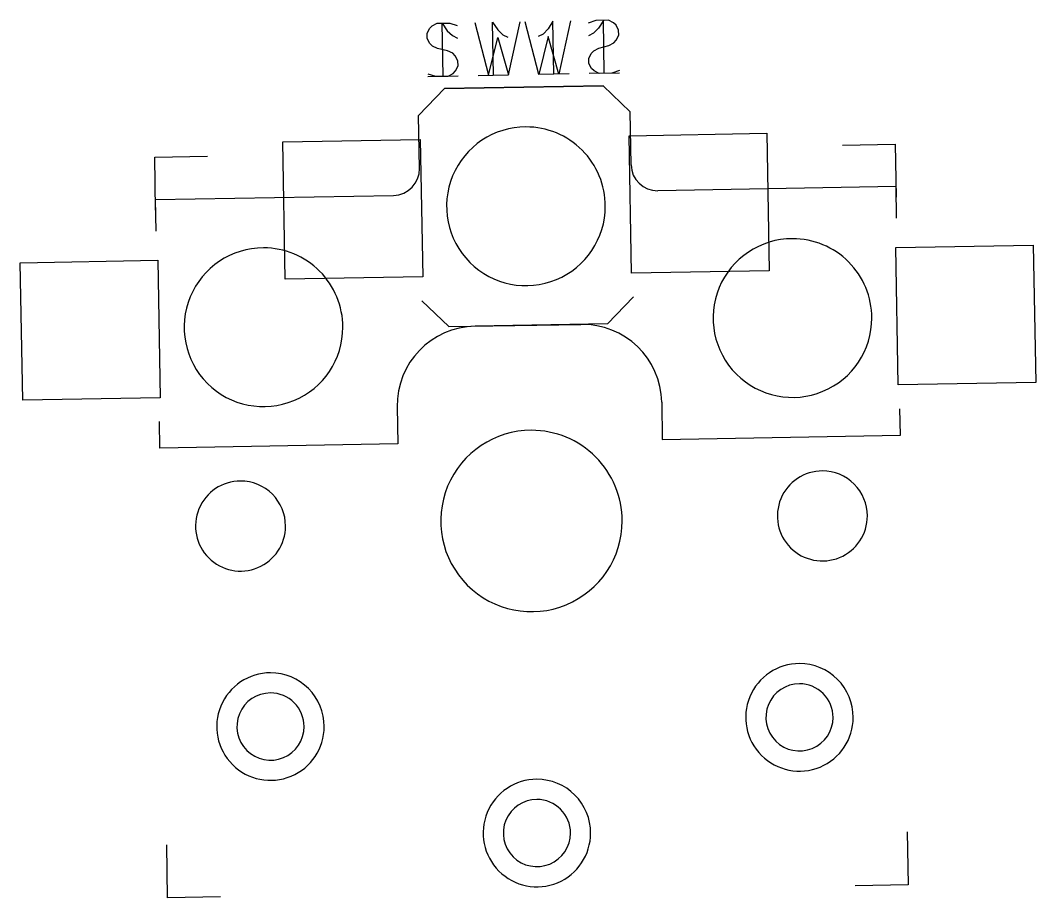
# Model space of a CAD drawing. Extents: x 28 to 165, y -144 to -37.
# Drawn here: x 93.92 to 113.11, y -81.98 to -65.4 of the extents above; entities that cross this region are included whole.
import ezdxf

# ---------------------------------------------------------------- set-up
doc = ezdxf.new("R2010")
doc.units = 0
doc.layers.get('0').update_dxf_attribs({"linetype": 'CONTINUOUS'})

msp = doc.modelspace()

# ---------------------------------------------------------------- linework, layer by layer
at = {"color": 7}
for points in [[(102.51024, -65.442205), (102.765752, -66.437898), (102.943733, -65.720396), (103.146646, -66.43125), (103.367252, -65.427246)], [(102.860978, -66.436236), (102.843528, -65.436388), (102.941238, -65.577561), (103.038128, -65.671122), (103.134178, -65.717072)], [(104.319489, -65.410625), (104.098879, -66.414629), (103.895969, -65.703775), (103.717989, -66.421277), (103.462479, -65.425584)], [(104.003659, -66.416291), (103.986207, -65.416442), (103.893476, -65.56094), (103.799915, -65.657825), (103.705522, -65.707099)], [(105.24074, -66.34707), (105.09873, -66.397176), (104.86067, -66.401332), (104.76462, -66.355381), (104.71618, -66.3086), (104.6669, -66.214208), (104.66524, -66.118984), (104.71119, -66.022929), (104.75797, -65.974487), (104.85236, -65.925213), (105.04198, -65.874277), (105.13637, -65.825003), (105.18315, -65.77656), (105.2291, -65.680505), (105.22744, -65.585281), (105.17817, -65.490889), (105.12972, -65.444108), (105.03367, -65.398159), (104.79561, -65.402314), (104.6536, -65.452419)], [(104.955896, -66.399669), (104.938444, -65.399821), (104.845713, -65.544318), (104.752152, -65.641204), (104.657759, -65.690478)], [(101.622236, -66.410232), (101.765903, -66.455351), (102.003962, -66.451196), (102.098354, -66.401922), (102.145135, -66.353478), (102.191085, -66.257423), (102.189423, -66.1622), (102.140149, -66.067807), (102.091706, -66.021026), (101.995651, -65.975077), (101.804373, -65.930789), (101.708318, -65.884839), (101.659875, -65.838059), (101.610601, -65.743666), (101.608939, -65.648443), (101.654889, -65.552388), (101.70167, -65.503945), (101.796062, -65.454671), (102.034121, -65.450516), (102.177788, -65.495634)], [(101.908737, -66.452858), (101.891287, -65.453009), (101.989007, -65.594182), (102.085887, -65.687744), (102.181947, -65.733693)], [(105.241567, -66.394683), (104.670225, -66.404656)], [(101.623067, -66.457844), (102.194407, -66.447871)], [(102.575308, -66.441223), (103.146648, -66.43125)], [(104.28933, -66.411304), (103.717988, -66.421277)], [(101.936692, -66.690026), (101.445494, -67.198676)], [(101.445497, -67.198676), (101.936697, -66.690026)], [(104.936238, -66.637668), (101.936692, -66.690026)], [(101.936697, -66.690026), (104.93624, -66.637668)], [(105.444888, -67.128866), (104.936238, -66.637668)], [(104.93624, -66.637668), (105.44489, -67.128866)], [(105.46234, -68.128715), (105.44489, -67.128866)], [(101.462946, -68.198524), (101.445494, -67.198676)], [(109.456499, -67.758951), (110.456348, -67.741498)], [(109.456504, -67.758951), (110.456345, -67.741498)], [(110.456345, -67.741498), (110.473805, -68.741347)], [(110.456348, -67.741498), (110.4738, -68.741347)], [(96.458467, -67.985832), (97.458316, -67.96838)], [(96.458467, -67.985832), (97.458316, -67.96838)], [(96.47592, -68.985681), (96.458467, -67.985832)], [(96.47592, -68.985681), (96.458467, -67.985832)], [(96.472429, -68.785711), (100.971748, -68.707175)], [(110.470315, -68.541377), (105.970991, -68.619913)], [(110.480785, -69.141286), (110.470315, -68.541377)], [(96.482901, -69.38562), (96.472429, -68.785711)], [(101.506577, -70.698146), (102.015227, -71.189344)], [(105.505971, -70.628337), (105.014774, -71.136987)], [(102.015227, -71.189344), (104.51485, -71.145713)], [(105.014774, -71.136987), (102.515152, -71.180618)], [(101.041557, -72.70657), (101.053774, -73.406463)], [(106.040801, -72.619307), (106.053021, -73.319201)], [(110.552335, -73.240666), (110.543615, -72.740742)], [(96.554456, -73.484999), (96.545729, -72.985075)], [(106.053021, -73.319201), (110.552335, -73.240666)], [(101.053774, -73.406463), (96.554456, -73.484999)], [(110.683225, -80.73953), (110.700685, -81.739379)], [(110.683229, -80.73953), (110.700682, -81.739379)], [(96.702801, -81.983713), (96.685349, -80.983864)], [(96.702801, -81.983713), (96.685349, -80.983864)], [(110.700682, -81.739379), (109.700833, -81.756831)], [(110.700685, -81.739379), (109.700834, -81.756831)], [(97.70265, -81.96626), (96.702801, -81.983713)], [(97.70265, -81.96626), (96.702801, -81.983713)]]:
    msp.add_lwpolyline(points, dxfattribs=at)
for points in [[(103.475733, -67.413504)], [(103.475733, -67.413504)], [(103.475733, -67.413505)], [(103.475733, -67.413505)], [(103.475733, -67.413505)], [(103.475733, -67.413505)], [(105.473122, -70.17884), (105.427746, -67.579236), (108.027351, -67.53386), (108.072727, -70.133464)], [(98.924114, -70.293153), (98.878738, -67.693549), (101.478343, -67.648173), (101.523719, -70.247777)], [(108.513371, -69.525909)], [(108.513371, -69.525909)], [(108.513371, -69.52591)], [(108.513371, -69.52591)], [(108.513371, -69.52591)], [(108.513371, -69.52591)], [(110.510761, -72.291244), (110.465385, -69.69164), (113.06499, -69.646264), (113.110366, -72.245868)], [(98.514885, -69.700434)], [(98.514885, -69.700434)], [(98.514885, -69.700434)], [(98.514885, -69.700434)], [(98.514885, -69.700434)], [(98.514885, -69.700434)], [(93.963266, -72.580082), (93.91789, -69.980478), (96.517495, -69.935102), (96.562871, -72.534706)], [(103.579575, -73.148104)], [(103.579575, -73.148104)], [(103.579575, -73.148104)], [(103.579575, -73.148104)], [(103.579575, -73.148104)], [(103.579575, -73.148104)], [(109.078742, -73.915717)], [(109.078742, -73.915717)], [(109.078742, -73.915717)], [(109.078742, -73.915717)], [(109.078742, -73.915717)], [(109.078742, -73.915717)], [(98.080407, -74.107693)], [(98.080407, -74.107693)], [(98.080407, -74.107693)], [(98.080407, -74.107693)], [(98.080407, -74.107693)], [(98.080407, -74.107693)], [(108.645137, -77.558767)], [(108.645137, -77.558767)], [(98.646651, -77.733291)], [(98.646651, -77.733291)], [(108.645137, -77.939767)], [(108.645137, -77.939767)], [(108.645137, -77.939767)], [(108.645137, -77.939767)], [(98.646651, -78.114292)], [(98.646651, -78.114292)], [(98.646651, -78.114292)], [(98.646651, -78.114292)], [(103.682544, -79.745711)], [(103.682544, -79.745711)], [(103.682544, -80.126712)], [(103.682544, -80.126712)], [(103.682544, -80.126712)], [(103.682544, -80.126712)]]:
    msp.add_lwpolyline(points, close=True, dxfattribs=at)
for points in [[(103.475733, -67.413504), (102.869039, -67.413504), (102.322084, -67.778968), (102.089912, -68.33948)], [(103.475733, -67.413504), (102.869039, -67.413504), (102.322084, -67.778968), (102.089912, -68.33948)], [(103.475733, -67.413505), (102.869039, -67.413505), (102.322084, -67.778968), (102.089912, -68.33948)], [(103.475733, -67.413505), (102.869039, -67.413505), (102.322084, -67.778968), (102.089912, -68.33948)], [(103.475733, -67.413505), (102.869039, -67.413505), (102.322084, -67.778968), (102.089912, -68.33948)], [(103.475733, -67.413505), (102.869039, -67.413505), (102.322084, -67.778968), (102.089912, -68.33948)], [(104.536394, -67.852845), (104.255089, -67.57154), (103.873558, -67.413504), (103.475733, -67.413504)], [(104.536394, -67.852845), (104.255089, -67.57154), (103.873558, -67.413504), (103.475733, -67.413504)], [(104.536393, -67.852845), (104.255089, -67.57154), (103.873558, -67.413505), (103.475733, -67.413505)], [(104.536393, -67.852845), (104.255089, -67.57154), (103.873558, -67.413505), (103.475733, -67.413505)], [(104.536393, -67.852845), (104.255089, -67.57154), (103.873558, -67.413505), (103.475733, -67.413505)], [(104.536393, -67.852845), (104.255089, -67.57154), (103.873558, -67.413505), (103.475733, -67.413505)], [(104.975733, -68.913506), (104.975733, -68.515681), (104.817698, -68.13415), (104.536393, -67.852845)], [(104.975733, -68.913506), (104.975733, -68.515681), (104.817698, -68.13415), (104.536393, -67.852845)], [(104.975733, -68.913506), (104.975733, -68.515681), (104.817698, -68.13415), (104.536393, -67.852845)], [(104.975733, -68.913506), (104.975733, -68.515681), (104.817698, -68.13415), (104.536393, -67.852845)], [(104.975734, -68.913506), (104.975734, -68.515681), (104.817699, -68.13415), (104.536394, -67.852845)], [(104.975734, -68.913506), (104.975734, -68.515681), (104.817699, -68.13415), (104.536394, -67.852845)], [(105.46234, -68.128715), (105.467161, -68.404815), (105.694891, -68.624731), (105.970991, -68.619913)], [(100.971748, -68.707174), (101.247848, -68.702354), (101.467764, -68.474624), (101.462945, -68.198524)], [(102.089912, -68.33948), (101.85774, -68.899992), (101.986074, -69.54517), (102.415071, -69.974167)], [(102.089912, -68.33948), (101.85774, -68.899992), (101.986074, -69.54517), (102.415071, -69.974167)], [(102.089912, -68.33948), (101.857741, -68.899992), (101.986074, -69.545169), (102.415072, -69.974167)], [(102.089912, -68.33948), (101.857741, -68.899992), (101.986074, -69.545169), (102.415072, -69.974167)], [(102.089912, -68.33948), (101.857741, -68.899992), (101.986074, -69.545169), (102.415072, -69.974167)], [(102.089912, -68.33948), (101.857741, -68.899992), (101.986074, -69.545169), (102.415072, -69.974167)], [(104.049758, -70.299326), (104.61027, -70.067154), (104.975733, -69.5202), (104.975733, -68.913506)], [(104.049758, -70.299327), (104.61027, -70.067155), (104.975734, -69.5202), (104.975734, -68.913506)], [(104.049758, -70.299326), (104.61027, -70.067154), (104.975733, -69.5202), (104.975733, -68.913506)], [(104.049758, -70.299327), (104.61027, -70.067155), (104.975734, -69.5202), (104.975734, -68.913506)], [(104.049758, -70.299326), (104.61027, -70.067154), (104.975733, -69.5202), (104.975733, -68.913506)], [(104.049758, -70.299326), (104.61027, -70.067154), (104.975733, -69.5202), (104.975733, -68.913506)], [(108.513371, -69.525909), (107.906677, -69.525909), (107.359722, -69.891373), (107.127551, -70.451885)], [(108.513371, -69.525909), (107.906677, -69.525909), (107.359722, -69.891373), (107.127551, -70.451885)], [(108.513371, -69.52591), (107.906678, -69.52591), (107.359723, -69.891373), (107.127551, -70.451885)], [(108.513371, -69.52591), (107.906678, -69.52591), (107.359723, -69.891373), (107.127551, -70.451885)], [(108.513371, -69.52591), (107.906678, -69.52591), (107.359723, -69.891373), (107.127551, -70.451885)], [(108.513371, -69.52591), (107.906678, -69.52591), (107.359723, -69.891373), (107.127551, -70.451885)], [(109.574033, -69.96525), (109.292728, -69.683945), (108.911196, -69.525909), (108.513371, -69.525909)], [(109.574033, -69.96525), (109.292728, -69.683945), (108.911196, -69.525909), (108.513371, -69.525909)], [(109.574032, -69.96525), (109.292727, -69.683945), (108.911196, -69.52591), (108.513371, -69.52591)], [(109.574032, -69.96525), (109.292727, -69.683945), (108.911196, -69.52591), (108.513371, -69.52591)], [(109.574032, -69.96525), (109.292727, -69.683945), (108.911196, -69.52591), (108.513371, -69.52591)], [(109.574032, -69.96525), (109.292727, -69.683945), (108.911196, -69.52591), (108.513371, -69.52591)], [(98.514885, -69.700434), (97.908191, -69.700434), (97.361236, -70.065897), (97.129064, -70.626409)], [(98.514885, -69.700434), (97.908191, -69.700434), (97.361236, -70.065897), (97.129064, -70.626409)], [(98.514885, -69.700434), (97.908191, -69.700434), (97.361236, -70.065898), (97.129065, -70.62641)], [(98.514885, -69.700434), (97.908191, -69.700434), (97.361236, -70.065898), (97.129065, -70.62641)], [(98.514885, -69.700434), (97.908191, -69.700434), (97.361236, -70.065898), (97.129065, -70.62641)], [(98.514885, -69.700434), (97.908191, -69.700434), (97.361236, -70.065898), (97.129065, -70.62641)], [(99.575546, -70.139774), (99.294241, -69.85847), (98.91271, -69.700434), (98.514885, -69.700434)], [(99.575546, -70.139774), (99.294241, -69.858469), (98.91271, -69.700434), (98.514885, -69.700434)], [(99.575546, -70.139774), (99.294241, -69.85847), (98.91271, -69.700434), (98.514885, -69.700434)], [(99.575546, -70.139774), (99.294241, -69.858469), (98.91271, -69.700434), (98.514885, -69.700434)], [(99.575546, -70.139774), (99.294241, -69.85847), (98.91271, -69.700434), (98.514885, -69.700434)], [(99.575546, -70.139774), (99.294241, -69.85847), (98.91271, -69.700434), (98.514885, -69.700434)], [(102.415071, -69.974167), (102.844069, -70.403164), (103.489246, -70.531498), (104.049758, -70.299327)], [(102.415071, -69.974167), (102.844069, -70.403164), (103.489246, -70.531498), (104.049758, -70.299327)], [(102.415072, -69.974167), (102.844069, -70.403164), (103.489246, -70.531498), (104.049758, -70.299326)], [(102.415072, -69.974167), (102.844069, -70.403164), (103.489246, -70.531498), (104.049758, -70.299326)], [(102.415072, -69.974167), (102.844069, -70.403164), (103.489246, -70.531498), (104.049758, -70.299326)], [(102.415072, -69.974167), (102.844069, -70.403164), (103.489246, -70.531498), (104.049758, -70.299326)], [(110.013372, -71.025911), (110.013372, -70.628086), (109.855337, -70.246555), (109.574032, -69.96525)], [(110.013372, -71.025911), (110.013372, -70.628086), (109.855337, -70.246555), (109.574032, -69.96525)], [(110.013372, -71.025911), (110.013372, -70.628086), (109.855337, -70.246555), (109.574032, -69.96525)], [(110.013372, -71.025911), (110.013372, -70.628086), (109.855337, -70.246555), (109.574032, -69.96525)], [(110.013373, -71.025911), (110.013373, -70.628086), (109.855337, -70.246555), (109.574033, -69.96525)], [(110.013373, -71.025911), (110.013373, -70.628086), (109.855337, -70.246555), (109.574033, -69.96525)], [(100.014886, -71.200435), (100.014886, -70.80261), (99.85685, -70.421079), (99.575546, -70.139774)], [(100.014886, -71.200435), (100.014886, -70.80261), (99.856851, -70.421079), (99.575546, -70.139774)], [(100.014886, -71.200435), (100.014886, -70.80261), (99.85685, -70.421079), (99.575546, -70.139774)], [(100.014886, -71.200435), (100.014886, -70.80261), (99.856851, -70.421079), (99.575546, -70.139774)], [(100.014886, -71.200435), (100.014886, -70.80261), (99.85685, -70.421079), (99.575546, -70.139774)], [(100.014886, -71.200435), (100.014886, -70.80261), (99.85685, -70.421079), (99.575546, -70.139774)], [(97.129064, -70.626409), (96.896892, -71.186922), (97.025226, -71.832099), (97.454224, -72.261096)], [(97.129064, -70.626409), (96.896892, -71.186922), (97.025226, -71.832099), (97.454224, -72.261096)], [(97.129065, -70.62641), (96.896893, -71.186922), (97.025227, -71.832099), (97.454224, -72.261096)], [(97.129065, -70.62641), (96.896893, -71.186922), (97.025227, -71.832099), (97.454224, -72.261096)], [(97.129065, -70.62641), (96.896893, -71.186922), (97.025227, -71.832099), (97.454224, -72.261096)], [(97.129065, -70.62641), (96.896893, -71.186922), (97.025227, -71.832099), (97.454224, -72.261096)], [(107.127551, -70.451885), (106.895379, -71.012397), (107.023713, -71.657575), (107.45271, -72.086572)], [(107.127551, -70.451885), (106.895379, -71.012397), (107.023713, -71.657575), (107.45271, -72.086572)], [(107.127551, -70.451885), (106.89538, -71.012397), (107.023713, -71.657574), (107.452711, -72.086572)], [(107.127551, -70.451885), (106.89538, -71.012397), (107.023713, -71.657574), (107.452711, -72.086572)], [(107.127551, -70.451885), (106.89538, -71.012397), (107.023713, -71.657574), (107.452711, -72.086572)], [(107.127551, -70.451885), (106.89538, -71.012397), (107.023713, -71.657574), (107.452711, -72.086572)], [(99.08891, -72.586255), (99.649422, -72.354084), (100.014886, -71.807129), (100.014886, -71.200435)], [(99.08891, -72.586255), (99.649422, -72.354084), (100.014886, -71.807129), (100.014886, -71.200435)], [(99.08891, -72.586255), (99.649422, -72.354084), (100.014886, -71.807129), (100.014886, -71.200435)], [(99.08891, -72.586255), (99.649422, -72.354084), (100.014886, -71.807129), (100.014886, -71.200435)], [(99.088911, -72.586256), (99.649423, -72.354084), (100.014886, -71.807129), (100.014886, -71.200435)], [(99.088911, -72.586256), (99.649423, -72.354084), (100.014886, -71.807129), (100.014886, -71.200435)], [(102.515152, -71.180618), (101.68685, -71.195076), (101.0271, -71.878268), (101.041558, -72.70657)], [(106.040801, -72.619307), (106.026342, -71.791006), (105.343151, -71.131256), (104.51485, -71.145713)], [(109.087397, -72.411731), (109.647909, -72.179559), (110.013372, -71.632605), (110.013372, -71.025911)], [(109.087397, -72.411732), (109.647909, -72.17956), (110.013373, -71.632605), (110.013373, -71.025911)], [(109.087397, -72.411731), (109.647909, -72.179559), (110.013372, -71.632605), (110.013372, -71.025911)], [(109.087397, -72.411732), (109.647909, -72.17956), (110.013373, -71.632605), (110.013373, -71.025911)], [(109.087397, -72.411731), (109.647909, -72.179559), (110.013372, -71.632605), (110.013372, -71.025911)], [(109.087397, -72.411731), (109.647909, -72.179559), (110.013372, -71.632605), (110.013372, -71.025911)], [(107.45271, -72.086572), (107.881708, -72.515569), (108.526885, -72.643903), (109.087397, -72.411732)], [(107.45271, -72.086572), (107.881708, -72.515569), (108.526885, -72.643903), (109.087397, -72.411732)], [(107.452711, -72.086572), (107.881708, -72.515569), (108.526885, -72.643903), (109.087397, -72.411731)], [(107.452711, -72.086572), (107.881708, -72.515569), (108.526885, -72.643903), (109.087397, -72.411731)], [(107.452711, -72.086572), (107.881708, -72.515569), (108.526885, -72.643903), (109.087397, -72.411731)], [(107.452711, -72.086572), (107.881708, -72.515569), (108.526885, -72.643903), (109.087397, -72.411731)], [(97.454224, -72.261096), (97.883221, -72.690093), (98.528398, -72.818427), (99.08891, -72.586255)], [(97.454224, -72.261096), (97.883221, -72.690094), (98.528398, -72.818427), (99.088911, -72.586256)], [(97.454224, -72.261096), (97.883221, -72.690093), (98.528398, -72.818427), (99.08891, -72.586255)], [(97.454224, -72.261096), (97.883221, -72.690094), (98.528398, -72.818427), (99.088911, -72.586256)], [(97.454224, -72.261096), (97.883221, -72.690093), (98.528398, -72.818427), (99.08891, -72.586255)], [(97.454224, -72.261096), (97.883221, -72.690093), (98.528398, -72.818427), (99.08891, -72.586255)], [(103.579575, -73.148104), (102.886124, -73.148104), (102.260954, -73.565829), (101.995582, -74.206494)], [(103.579575, -73.148104), (102.886123, -73.148104), (102.260954, -73.565829), (101.995582, -74.206494)], [(103.579575, -73.148104), (102.886124, -73.148104), (102.260954, -73.565829), (101.995582, -74.206494)], [(103.579575, -73.148104), (102.886123, -73.148104), (102.260954, -73.565829), (101.995582, -74.206494)], [(103.579575, -73.148104), (102.886124, -73.148104), (102.260954, -73.565829), (101.995582, -74.206494)], [(103.579575, -73.148104), (102.886124, -73.148104), (102.260954, -73.565829), (101.995582, -74.206494)], [(104.79191, -73.65027), (104.470379, -73.328739), (104.034289, -73.148104), (103.579575, -73.148104)], [(104.79191, -73.65027), (104.470379, -73.328738), (104.034289, -73.148104), (103.579575, -73.148104)], [(104.79191, -73.65027), (104.470379, -73.328739), (104.034289, -73.148104), (103.579575, -73.148104)], [(104.79191, -73.65027), (104.470379, -73.328738), (104.034289, -73.148104), (103.579575, -73.148104)], [(104.79191, -73.65027), (104.470379, -73.328739), (104.034289, -73.148104), (103.579575, -73.148104)], [(104.79191, -73.65027), (104.470379, -73.328739), (104.034289, -73.148104), (103.579575, -73.148104)], [(105.294076, -74.862606), (105.294076, -74.407892), (105.113441, -73.971802), (104.79191, -73.65027)], [(105.294076, -74.862606), (105.294076, -74.407891), (105.113442, -73.971801), (104.79191, -73.65027)], [(105.294076, -74.862606), (105.294076, -74.407892), (105.113441, -73.971802), (104.79191, -73.65027)], [(105.294076, -74.862606), (105.294076, -74.407891), (105.113442, -73.971801), (104.79191, -73.65027)], [(105.294076, -74.862606), (105.294076, -74.407892), (105.113441, -73.971802), (104.79191, -73.65027)], [(105.294076, -74.862606), (105.294076, -74.407892), (105.113441, -73.971802), (104.79191, -73.65027)], [(109.078742, -73.915717), (108.734585, -73.915717), (108.424315, -74.123032), (108.292612, -74.440992)], [(109.078742, -73.915717), (108.734585, -73.915717), (108.424315, -74.123032), (108.292612, -74.440992)], [(109.078742, -73.915717), (108.734585, -73.915717), (108.424316, -74.123032), (108.292613, -74.440992)], [(109.078742, -73.915717), (108.734585, -73.915717), (108.424316, -74.123032), (108.292613, -74.440992)], [(109.078742, -73.915717), (108.734585, -73.915717), (108.424316, -74.123032), (108.292613, -74.440992)], [(109.078742, -73.915717), (108.734585, -73.915717), (108.424316, -74.123032), (108.292613, -74.440992)], [(109.680419, -74.16494), (109.520844, -74.005365), (109.304415, -73.915717), (109.078742, -73.915717)], [(109.68042, -74.16494), (109.520845, -74.005365), (109.304415, -73.915717), (109.078742, -73.915717)], [(109.680419, -74.16494), (109.520844, -74.005365), (109.304415, -73.915717), (109.078742, -73.915717)], [(109.68042, -74.16494), (109.520845, -74.005365), (109.304415, -73.915717), (109.078742, -73.915717)], [(109.680419, -74.16494), (109.520844, -74.005365), (109.304415, -73.915717), (109.078742, -73.915717)], [(109.680419, -74.16494), (109.520844, -74.005365), (109.304415, -73.915717), (109.078742, -73.915717)], [(98.080407, -74.107693), (97.73625, -74.107693), (97.425981, -74.315009), (97.294278, -74.632968)], [(98.080407, -74.107693), (97.73625, -74.107693), (97.425981, -74.315008), (97.294278, -74.632968)], [(98.080407, -74.107693), (97.73625, -74.107693), (97.425981, -74.315009), (97.294278, -74.632968)], [(98.080407, -74.107693), (97.73625, -74.107693), (97.425981, -74.315008), (97.294278, -74.632968)], [(98.080407, -74.107693), (97.73625, -74.107693), (97.425981, -74.315009), (97.294278, -74.632968)], [(98.080407, -74.107693), (97.73625, -74.107693), (97.425981, -74.315009), (97.294278, -74.632968)], [(98.682085, -74.356916), (98.52251, -74.197342), (98.30608, -74.107693), (98.080407, -74.107693)], [(98.682085, -74.356916), (98.52251, -74.197341), (98.30608, -74.107693), (98.080407, -74.107693)], [(98.682085, -74.356916), (98.52251, -74.197342), (98.30608, -74.107693), (98.080407, -74.107693)], [(98.682085, -74.356916), (98.52251, -74.197341), (98.30608, -74.107693), (98.080407, -74.107693)], [(98.682085, -74.356916), (98.52251, -74.197342), (98.30608, -74.107693), (98.080407, -74.107693)], [(98.682085, -74.356916), (98.52251, -74.197342), (98.30608, -74.107693), (98.080407, -74.107693)], [(101.995582, -74.206494), (101.730209, -74.84716), (101.876895, -75.584597), (102.367239, -76.074941)], [(101.995582, -74.206494), (101.730209, -74.84716), (101.876895, -75.584597), (102.367239, -76.074941)], [(101.995582, -74.206494), (101.73021, -74.84716), (101.876895, -75.584597), (102.367239, -76.074941)], [(101.995582, -74.206494), (101.73021, -74.84716), (101.876895, -75.584597), (102.367239, -76.074941)], [(101.995582, -74.206494), (101.73021, -74.84716), (101.876895, -75.584597), (102.367239, -76.074941)], [(101.995582, -74.206494), (101.73021, -74.84716), (101.876895, -75.584597), (102.367239, -76.074941)], [(109.929642, -74.766617), (109.929642, -74.540945), (109.839994, -74.324515), (109.680419, -74.16494)], [(109.929642, -74.766617), (109.929642, -74.540945), (109.839994, -74.324515), (109.680419, -74.16494)], [(109.929642, -74.766617), (109.929642, -74.540945), (109.839994, -74.324515), (109.680419, -74.16494)], [(109.929642, -74.766617), (109.929642, -74.540945), (109.839994, -74.324515), (109.680419, -74.16494)], [(109.929643, -74.766617), (109.929643, -74.540945), (109.839994, -74.324515), (109.68042, -74.16494)], [(109.929643, -74.766617), (109.929643, -74.540945), (109.839994, -74.324515), (109.68042, -74.16494)], [(98.931308, -74.958594), (98.931308, -74.732921), (98.84166, -74.516491), (98.682085, -74.356916)], [(98.931308, -74.958594), (98.931308, -74.732921), (98.84166, -74.516491), (98.682085, -74.356916)], [(98.931308, -74.958594), (98.931308, -74.732921), (98.84166, -74.516491), (98.682085, -74.356916)], [(98.931308, -74.958594), (98.931308, -74.732921), (98.84166, -74.516491), (98.682085, -74.356916)], [(98.931308, -74.958594), (98.931308, -74.732921), (98.84166, -74.516491), (98.682085, -74.356916)], [(98.931308, -74.958594), (98.931308, -74.732921), (98.84166, -74.516491), (98.682085, -74.356916)], [(108.292613, -74.440992), (108.160909, -74.758952), (108.233709, -75.124939), (108.477065, -75.368295)], [(108.292612, -74.440992), (108.160909, -74.758952), (108.233708, -75.124939), (108.477064, -75.368295)], [(108.292613, -74.440992), (108.160909, -74.758952), (108.233709, -75.124939), (108.477065, -75.368295)], [(108.292612, -74.440992), (108.160909, -74.758952), (108.233708, -75.124939), (108.477064, -75.368295)], [(108.292613, -74.440992), (108.160909, -74.758952), (108.233709, -75.124939), (108.477065, -75.368295)], [(108.292613, -74.440992), (108.160909, -74.758952), (108.233709, -75.124939), (108.477065, -75.368295)], [(97.294278, -74.632968), (97.162574, -74.950928), (97.235374, -75.316915), (97.47873, -75.560271)], [(97.294278, -74.632968), (97.162574, -74.950928), (97.235374, -75.316915), (97.47873, -75.560271)], [(97.294278, -74.632968), (97.162575, -74.950928), (97.235374, -75.316915), (97.47873, -75.560271)], [(97.294278, -74.632968), (97.162575, -74.950928), (97.235374, -75.316915), (97.47873, -75.560271)], [(97.294278, -74.632968), (97.162575, -74.950928), (97.235374, -75.316915), (97.47873, -75.560271)], [(97.294278, -74.632968), (97.162575, -74.950928), (97.235374, -75.316915), (97.47873, -75.560271)], [(109.404367, -75.552747), (109.722327, -75.421044), (109.929642, -75.110775), (109.929642, -74.766617)], [(109.404367, -75.552747), (109.722327, -75.421044), (109.929642, -75.110775), (109.929642, -74.766617)], [(109.404367, -75.552747), (109.722327, -75.421044), (109.929642, -75.110775), (109.929642, -74.766617)], [(109.404367, -75.552747), (109.722327, -75.421044), (109.929642, -75.110775), (109.929642, -74.766617)], [(109.404368, -75.552747), (109.722327, -75.421044), (109.929643, -75.110775), (109.929643, -74.766617)], [(109.404368, -75.552747), (109.722327, -75.421044), (109.929643, -75.110775), (109.929643, -74.766617)], [(98.406033, -75.744723), (98.723993, -75.61302), (98.931308, -75.302751), (98.931308, -74.958594)], [(98.406033, -75.744724), (98.723993, -75.61302), (98.931308, -75.302751), (98.931308, -74.958594)], [(98.406033, -75.744723), (98.723993, -75.61302), (98.931308, -75.302751), (98.931308, -74.958594)], [(98.406033, -75.744724), (98.723993, -75.61302), (98.931308, -75.302751), (98.931308, -74.958594)], [(98.406033, -75.744723), (98.723993, -75.61302), (98.931308, -75.302751), (98.931308, -74.958594)], [(98.406033, -75.744723), (98.723993, -75.61302), (98.931308, -75.302751), (98.931308, -74.958594)], [(104.235686, -76.446598), (104.876351, -76.181226), (105.294076, -75.556057), (105.294076, -74.862606)], [(104.235686, -76.446599), (104.876351, -76.181226), (105.294076, -75.556057), (105.294076, -74.862606)], [(104.235686, -76.446598), (104.876351, -76.181226), (105.294076, -75.556057), (105.294076, -74.862606)], [(104.235686, -76.446599), (104.876351, -76.181226), (105.294076, -75.556057), (105.294076, -74.862606)], [(104.235686, -76.446598), (104.876351, -76.181226), (105.294076, -75.556057), (105.294076, -74.862606)], [(104.235686, -76.446598), (104.876351, -76.181226), (105.294076, -75.556057), (105.294076, -74.862606)], [(108.477064, -75.368295), (108.72042, -75.611651), (109.086408, -75.684451), (109.404368, -75.552747)], [(108.477064, -75.368295), (108.72042, -75.611651), (109.086408, -75.684451), (109.404368, -75.552747)], [(108.477065, -75.368295), (108.72042, -75.611651), (109.086408, -75.68445), (109.404367, -75.552747)], [(108.477065, -75.368295), (108.72042, -75.611651), (109.086408, -75.68445), (109.404367, -75.552747)], [(108.477065, -75.368295), (108.72042, -75.611651), (109.086408, -75.68445), (109.404367, -75.552747)], [(108.477065, -75.368295), (108.72042, -75.611651), (109.086408, -75.68445), (109.404367, -75.552747)], [(97.47873, -75.560271), (97.722086, -75.803627), (98.088073, -75.876426), (98.406033, -75.744723)], [(97.47873, -75.560271), (97.722086, -75.803627), (98.088073, -75.876427), (98.406033, -75.744724)], [(97.47873, -75.560271), (97.722086, -75.803627), (98.088073, -75.876426), (98.406033, -75.744723)], [(97.47873, -75.560271), (97.722086, -75.803627), (98.088073, -75.876427), (98.406033, -75.744724)], [(97.47873, -75.560271), (97.722086, -75.803627), (98.088073, -75.876426), (98.406033, -75.744723)], [(97.47873, -75.560271), (97.722086, -75.803627), (98.088073, -75.876426), (98.406033, -75.744723)], [(102.367239, -76.074941), (102.857583, -76.565285), (103.595021, -76.71197), (104.235686, -76.446598)], [(102.367239, -76.074941), (102.857583, -76.565285), (103.595021, -76.711971), (104.235686, -76.446599)], [(102.367239, -76.074941), (102.857583, -76.565285), (103.595021, -76.71197), (104.235686, -76.446598)], [(102.367239, -76.074941), (102.857583, -76.565285), (103.595021, -76.711971), (104.235686, -76.446599)], [(102.367239, -76.074941), (102.857583, -76.565285), (103.595021, -76.71197), (104.235686, -76.446598)], [(102.367239, -76.074941), (102.857583, -76.565285), (103.595021, -76.71197), (104.235686, -76.446598)], [(108.645137, -77.558767), (108.234203, -77.558767), (107.863733, -77.806308), (107.706475, -78.185961)], [(108.645137, -77.558767), (108.234203, -77.558767), (107.863733, -77.806308), (107.706475, -78.185961)], [(109.363559, -77.856347), (109.173021, -77.66581), (108.914598, -77.558767), (108.645137, -77.558767)], [(109.363559, -77.856347), (109.173021, -77.66581), (108.914598, -77.558767), (108.645137, -77.558767)], [(98.646651, -77.733291), (98.235717, -77.733291), (97.865246, -77.980832), (97.707988, -78.360486)], [(98.646651, -77.733291), (98.235717, -77.733291), (97.865246, -77.980832), (97.707988, -78.360486)], [(99.365072, -78.030871), (99.174535, -77.840334), (98.916111, -77.733291), (98.646651, -77.733291)], [(99.365072, -78.030871), (99.174535, -77.840334), (98.916111, -77.733291), (98.646651, -77.733291)], [(109.661138, -78.574768), (109.661138, -78.305308), (109.554096, -78.046884), (109.363559, -77.856347)], [(109.661138, -78.574768), (109.661138, -78.305308), (109.554096, -78.046884), (109.363559, -77.856347)], [(99.662652, -78.749292), (99.662652, -78.479832), (99.555609, -78.221408), (99.365072, -78.030871)], [(99.662652, -78.749292), (99.662652, -78.479832), (99.555609, -78.221408), (99.365072, -78.030871)], [(108.645137, -77.939767), (108.388304, -77.939767), (108.156759, -78.09448), (108.058473, -78.331764)], [(108.645137, -77.939767), (108.388304, -77.939767), (108.156759, -78.09448), (108.058473, -78.331764)], [(108.645137, -77.939767), (108.388304, -77.939767), (108.156759, -78.09448), (108.058473, -78.331764)], [(108.645137, -77.939767), (108.388304, -77.939767), (108.156759, -78.09448), (108.058473, -78.331764)], [(109.094151, -78.125755), (108.975065, -78.006669), (108.81355, -77.939767), (108.645137, -77.939767)], [(109.094151, -78.125755), (108.975065, -78.006669), (108.81355, -77.939767), (108.645137, -77.939767)], [(109.094151, -78.125755), (108.975065, -78.006669), (108.81355, -77.939767), (108.645137, -77.939767)], [(109.094151, -78.125755), (108.975065, -78.006669), (108.81355, -77.939767), (108.645137, -77.939767)], [(98.646651, -78.114292), (98.389817, -78.114292), (98.158273, -78.269005), (98.059987, -78.506288)], [(98.646651, -78.114292), (98.389817, -78.114292), (98.158273, -78.269005), (98.059987, -78.506288)], [(98.646651, -78.114292), (98.389817, -78.114292), (98.158273, -78.269005), (98.059987, -78.506288)], [(98.646651, -78.114292), (98.389817, -78.114292), (98.158273, -78.269005), (98.059987, -78.506288)], [(99.095664, -78.300279), (98.976578, -78.181193), (98.815064, -78.114292), (98.646651, -78.114292)], [(99.095664, -78.300279), (98.976578, -78.181193), (98.815064, -78.114292), (98.646651, -78.114292)], [(99.095664, -78.300279), (98.976578, -78.181193), (98.815064, -78.114292), (98.646651, -78.114292)], [(99.095664, -78.300279), (98.976578, -78.181193), (98.815064, -78.114292), (98.646651, -78.114292)], [(99.281652, -78.749292), (99.281652, -78.58088), (99.21475, -78.419365), (99.095664, -78.300279)], [(99.281652, -78.749292), (99.281652, -78.58088), (99.21475, -78.419365), (99.095664, -78.300279)], [(99.281652, -78.749292), (99.281652, -78.58088), (99.21475, -78.419365), (99.095664, -78.300279)], [(99.281652, -78.749292), (99.281652, -78.58088), (99.21475, -78.419365), (99.095664, -78.300279)], [(107.706475, -78.185961), (107.549217, -78.565615), (107.636142, -79.002615), (107.926716, -79.293189)], [(107.706475, -78.185961), (107.549217, -78.565615), (107.636142, -79.002615), (107.926716, -79.293189)], [(109.280138, -78.574768), (109.280138, -78.406355), (109.213236, -78.244841), (109.094151, -78.125755)], [(109.280138, -78.574768), (109.280138, -78.406355), (109.213236, -78.244841), (109.094151, -78.125755)], [(109.280138, -78.574768), (109.280138, -78.406355), (109.213236, -78.244841), (109.094151, -78.125755)], [(109.280138, -78.574768), (109.280138, -78.406355), (109.213236, -78.244841), (109.094151, -78.125755)], [(97.707988, -78.360486), (97.550731, -78.740139), (97.637656, -79.177139), (97.92823, -79.467713)], [(97.707988, -78.360486), (97.550731, -78.740139), (97.637656, -79.177139), (97.92823, -79.467713)], [(108.058473, -78.331764), (107.960187, -78.569047), (108.014515, -78.842172), (108.196124, -79.023781)], [(108.058473, -78.331764), (107.960187, -78.569047), (108.014515, -78.842172), (108.196124, -79.023781)], [(108.058473, -78.331764), (107.960187, -78.569047), (108.014515, -78.842172), (108.196124, -79.023781)], [(108.058473, -78.331764), (107.960187, -78.569047), (108.014515, -78.842172), (108.196124, -79.023781)], [(98.059987, -78.506288), (97.961701, -78.743572), (98.016029, -79.016697), (98.197638, -79.198306)], [(98.059987, -78.506288), (97.961701, -78.743572), (98.016029, -79.016697), (98.197638, -79.198306)], [(98.059987, -78.506288), (97.961701, -78.743572), (98.016029, -79.016697), (98.197638, -79.198306)], [(98.059987, -78.506288), (97.961701, -78.743572), (98.016029, -79.016697), (98.197638, -79.198306)], [(108.888142, -79.161432), (109.125425, -79.063146), (109.280138, -78.831602), (109.280138, -78.574768)], [(108.888142, -79.161432), (109.125425, -79.063146), (109.280138, -78.831602), (109.280138, -78.574768)], [(108.888142, -79.161432), (109.125425, -79.063146), (109.280138, -78.831602), (109.280138, -78.574768)], [(108.888142, -79.161432), (109.125425, -79.063146), (109.280138, -78.831602), (109.280138, -78.574768)], [(109.033944, -79.513431), (109.413598, -79.356173), (109.661138, -78.985702), (109.661138, -78.574768)], [(109.033944, -79.513431), (109.413598, -79.356173), (109.661138, -78.985702), (109.661138, -78.574768)], [(98.889655, -79.335956), (99.126939, -79.23767), (99.281652, -79.006126), (99.281652, -78.749292)], [(98.889655, -79.335956), (99.126939, -79.23767), (99.281652, -79.006126), (99.281652, -78.749292)], [(98.889655, -79.335956), (99.126939, -79.23767), (99.281652, -79.006126), (99.281652, -78.749292)], [(98.889655, -79.335956), (99.126939, -79.23767), (99.281652, -79.006126), (99.281652, -78.749292)], [(99.035458, -79.687955), (99.415111, -79.530697), (99.662652, -79.160226), (99.662652, -78.749292)], [(99.035458, -79.687955), (99.415111, -79.530697), (99.662652, -79.160226), (99.662652, -78.749292)], [(108.196124, -79.023781), (108.377733, -79.20539), (108.650858, -79.259718), (108.888142, -79.161432)], [(108.196124, -79.023781), (108.377733, -79.20539), (108.650858, -79.259718), (108.888142, -79.161432)], [(108.196124, -79.023781), (108.377733, -79.20539), (108.650858, -79.259718), (108.888142, -79.161432)], [(108.196124, -79.023781), (108.377733, -79.20539), (108.650858, -79.259718), (108.888142, -79.161432)], [(98.197638, -79.198306), (98.379247, -79.379914), (98.652372, -79.434242), (98.889655, -79.335956)], [(98.197638, -79.198306), (98.379247, -79.379914), (98.652372, -79.434242), (98.889655, -79.335956)], [(98.197638, -79.198306), (98.379247, -79.379914), (98.652372, -79.434242), (98.889655, -79.335956)], [(98.197638, -79.198306), (98.379247, -79.379914), (98.652372, -79.434242), (98.889655, -79.335956)], [(107.926716, -79.293189), (108.217291, -79.583764), (108.654291, -79.670688), (109.033944, -79.513431)], [(107.926716, -79.293189), (108.217291, -79.583764), (108.654291, -79.670688), (109.033944, -79.513431)], [(97.92823, -79.467713), (98.218804, -79.758288), (98.655804, -79.845212), (99.035458, -79.687955)], [(97.92823, -79.467713), (98.218804, -79.758288), (98.655804, -79.845212), (99.035458, -79.687955)], [(103.682544, -79.745711), (103.27161, -79.745711), (102.901139, -79.993252), (102.743881, -80.372905)], [(103.682544, -79.745711), (103.27161, -79.745711), (102.901139, -79.993252), (102.743881, -80.372905)], [(104.400965, -80.043291), (104.210428, -79.852754), (103.952004, -79.745711), (103.682544, -79.745711)], [(104.400965, -80.043291), (104.210428, -79.852754), (103.952004, -79.745711), (103.682544, -79.745711)], [(103.682544, -80.126712), (103.42571, -80.126712), (103.194166, -80.281425), (103.09588, -80.518708)], [(103.682544, -80.126712), (103.42571, -80.126712), (103.194166, -80.281425), (103.09588, -80.518708)], [(103.682544, -80.126712), (103.42571, -80.126712), (103.194166, -80.281425), (103.09588, -80.518708)], [(103.682544, -80.126712), (103.42571, -80.126712), (103.194166, -80.281425), (103.09588, -80.518708)], [(104.131557, -80.312699), (104.012471, -80.193613), (103.850956, -80.126712), (103.682544, -80.126712)], [(104.131557, -80.312699), (104.012471, -80.193613), (103.850956, -80.126712), (103.682544, -80.126712)], [(104.131557, -80.312699), (104.012471, -80.193613), (103.850956, -80.126712), (103.682544, -80.126712)], [(104.131557, -80.312699), (104.012471, -80.193613), (103.850956, -80.126712), (103.682544, -80.126712)], [(104.698545, -80.761712), (104.698545, -80.492252), (104.591502, -80.233828), (104.400965, -80.043291)], [(104.698545, -80.761712), (104.698545, -80.492252), (104.591502, -80.233828), (104.400965, -80.043291)], [(102.743881, -80.372905), (102.586624, -80.752559), (102.673548, -81.189559), (102.964123, -81.480133)], [(102.743881, -80.372905), (102.586624, -80.752559), (102.673548, -81.189559), (102.964123, -81.480133)], [(104.317544, -80.761712), (104.317544, -80.5933), (104.250643, -80.431785), (104.131557, -80.312699)], [(104.317544, -80.761712), (104.317544, -80.5933), (104.250643, -80.431785), (104.131557, -80.312699)], [(104.317544, -80.761712), (104.317544, -80.5933), (104.250643, -80.431785), (104.131557, -80.312699)], [(104.317544, -80.761712), (104.317544, -80.5933), (104.250643, -80.431785), (104.131557, -80.312699)], [(103.09588, -80.518708), (102.997594, -80.755991), (103.051922, -81.029117), (103.233531, -81.210725)], [(103.09588, -80.518708), (102.997594, -80.755991), (103.051922, -81.029117), (103.233531, -81.210725)], [(103.09588, -80.518708), (102.997594, -80.755991), (103.051922, -81.029117), (103.233531, -81.210725)], [(103.09588, -80.518708), (102.997594, -80.755991), (103.051922, -81.029117), (103.233531, -81.210725)], [(103.925548, -81.348376), (104.162831, -81.25009), (104.317544, -81.018546), (104.317544, -80.761712)], [(103.925548, -81.348376), (104.162831, -81.25009), (104.317544, -81.018546), (104.317544, -80.761712)], [(103.925548, -81.348376), (104.162831, -81.25009), (104.317544, -81.018546), (104.317544, -80.761712)], [(103.925548, -81.348376), (104.162831, -81.25009), (104.317544, -81.018546), (104.317544, -80.761712)], [(104.07135, -81.700375), (104.451004, -81.543117), (104.698545, -81.172646), (104.698545, -80.761712)], [(104.07135, -81.700375), (104.451004, -81.543117), (104.698545, -81.172646), (104.698545, -80.761712)], [(103.233531, -81.210725), (103.415139, -81.392334), (103.688264, -81.446662), (103.925548, -81.348376)], [(103.233531, -81.210725), (103.415139, -81.392334), (103.688264, -81.446662), (103.925548, -81.348376)], [(103.233531, -81.210725), (103.415139, -81.392334), (103.688264, -81.446662), (103.925548, -81.348376)], [(103.233531, -81.210725), (103.415139, -81.392334), (103.688264, -81.446662), (103.925548, -81.348376)], [(102.964123, -81.480133), (103.254697, -81.770708), (103.691697, -81.857632), (104.07135, -81.700375)], [(102.964123, -81.480133), (103.254697, -81.770708), (103.691697, -81.857632), (104.07135, -81.700375)]]:
    msp.add_open_spline(points, degree=3, dxfattribs=at)

doc.saveas('drawing.dxf')
